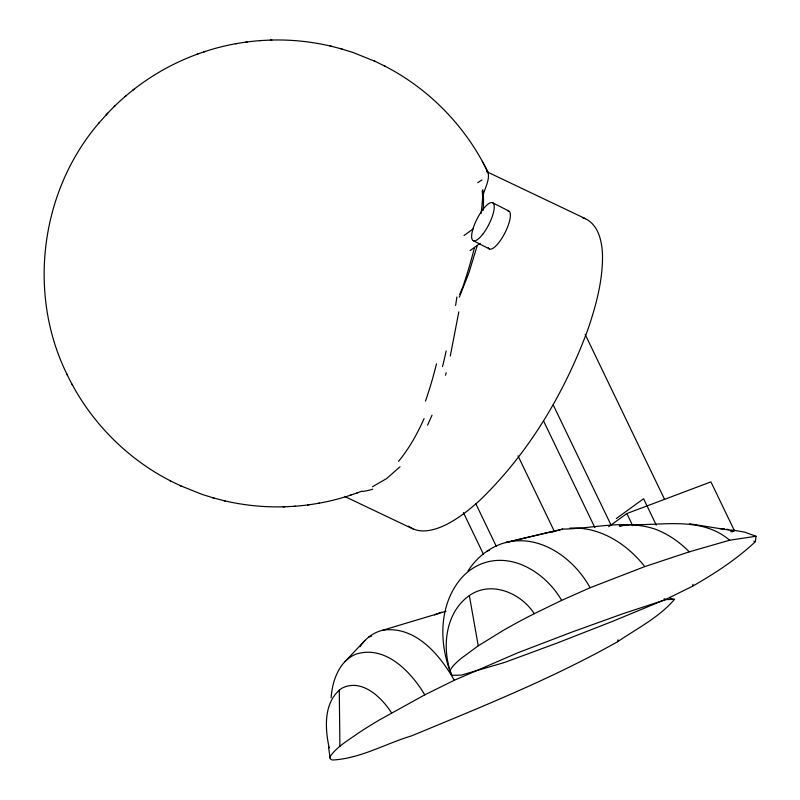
<?xml version="1.0" encoding="UTF-8"?>
<svg xmlns="http://www.w3.org/2000/svg" width="800" height="800" viewBox="0 0 800 800"><rect width="100%" height="100%" fill="white"/><g stroke="black" fill="none" stroke-linecap="round" stroke-linejoin="round"><path stroke-width="1.2" d="M483.26 210.21L483.54 199.43L482.8 189.6M482.2 190.89L482.72 196.86L481.76 207.94A201.58 65.39 -64.5 0 1 481.04 213.67M674.51 599.34C659.41 617.17 636.96 628.56 617.6 641.71C551.83 678.82 481.44 706.88 411.8 735.78C385.53 743.64 360.61 758.49 332.77 760A107.55 13.67 -25.7 0 1 330.56 755.9C337.64 746.16 348.58 740.12 358.17 733.19A160.38 20.38 -25.7 0 1 379.29 720.01L424.78 694.84L454.28 680.28L517.84 652.78L572.26 631.95L623.09 613.66L665.9 599.59L674.51 599.34L669.88 598.1M331.11 697.67C331.96 686.23 335.05 674.65 341.88 665.28A122.59 61.05 66.3 0 1 356.09 654.11C385.52 644.84 411.1 671.87 424.78 694.84M755.98 536.27L729.66 540.22L689.28 551.84L644.76 566.61L590.11 587.74L561.64 600.37C546.24 573.53 512.96 551.68 481.66 563.78A122.59 78.83 68 0 0 462.58 576.78C438.59 603.17 438.4 643.81 451.72 675.28L461.41 675.11L504.48 662.48L556.83 643.16L612.38 621.43L666.84 598.9L692.53 586.25C714.78 573.46 736.68 559.28 755.41 541.64L755.98 536.27L744.59 532.12L732.95 530.12M458.81 311.89L450.29 356.02M617.6 641.71L617.99 639.82M692.53 586.25L693.02 584.33M446.19 372.72L445.51 375.23M477.11 246.04L468.95 272.73L459.36 297.18M482.72 196.86C484.19 188.97 489.93 180.84 488.12 172.67M459.69 294.42L462.95 286.53A201.58 65.39 -64.5 0 0 474.39 247.84M432 415.22L427.57 425.19M451.72 675.28L450 670.41L452.22 667.05A160.38 20.38 -25.7 0 1 461.05 658.48L478.25 645.81L503.86 630.05A107.55 13.67 -25.7 0 1 534.27 613.68L561.64 600.37M360.04 646.7C365.21 638.69 373.29 632.45 382.64 630.26L446 611.24M468.03 570.92C476.69 557.45 489.97 546.7 505.59 542.58L562.62 529.08C593.02 528.76 625.1 519.22 654.76 528.99C667.86 533.8 679.5 541.97 689.28 551.84M99.51 122.36C40.2 190.68 26.94 294.47 67.54 375.39M105.76 115.3C130.98 87.82 162.92 66.55 198.02 53.93M98.5 123.51L107.76 113.16M345.03 661.6L365.01 640.42M400.03 466.78L386.65 478.56L372.47 486.75M114.23 106.55L115.19 105.58M391.53 712.87C381.54 697.17 361.62 678.04 341.78 688.26C323.43 701.49 324.81 728.05 329.18 747.79M125.1 96.54L126.34 95.53M132.96 90.09L134 89.24M534.27 613.68C521.03 593.01 491.15 580.25 469.34 595.56C446.14 611.97 441.92 644.83 450 670.41M464.08 235.48L473.15 228.87M470.1 250.62L480.18 243.27M616.36 518.51L643.58 498.74L656.3 525.16M608.7 526.71L626.85 513.53L710.93 481.89L734.25 530.34L732.23 531.8M434.58 614.94L441.63 612.14M362.02 491.11L357.01 492.94M730.75 531.66L734.25 530.34M731.74 531.76L734.07 530.88L730.95 530.04M551.4 532.28L562.62 529.08M203.83 51.92C222.26 45.67 241.54 41.98 260.94 40.55M294.09 506.32C313.49 504.89 332.77 501.2 351.2 494.94M196.83 54.34L205.4 51.38M349.62 495.49L358.2 492.53M368.88 636.92L371.62 636.1M555.76 530.72L505.59 542.58C540.33 533.7 574.01 558.41 590.11 587.74M487.26 550.95L489.35 550.48M619.3 525.91L629.21 524.75M235.65 43.72L236.97 43.51M245.9 42.11L247.44 41.88M307.59 504.99L309.13 504.76M318.06 503.36L319.38 503.15M382.64 630.26C415.11 625.29 439.96 654.85 454.28 680.28M270.32 40.09C290.79 39.43 311.35 41.53 331.28 46.25M223.75 500.62C243.68 505.34 264.24 507.44 284.71 506.78M259.55 40.62L271.87 40M283.16 506.87L295.48 506.24M631.9 524.7C664.91 525.28 702.12 516.74 729.66 540.22M569.75 528.17C599.5 526.18 627.02 543.87 644.76 566.61M720.31 528.67L724.54 528.96M689.6 523.79L734.07 530.88M726.67 529.23L728.8 529.59M753.77 541.22L755.41 541.64M340.74 48.71L352.96 52.46L375.21 61.41M179.82 485.46L202.07 494.41L214.28 498.16M329.91 45.9L342.2 49.08M212.83 497.78L225.12 500.97M582.31 217.56C598.3 222.52 602.24 241.4 602.52 256.08C602.62 281.21 595.99 305.78 587.93 329.39C564.73 392.27 529.59 451.68 481.49 498.73A252.06 81.76 -64.5 0 1 446.24 524.61C434.9 530.17 419.54 534.79 408.59 526.08M486.58 171.62L585.35 218.65M344.6 496.4L413.07 529M384.06 65.73C429.37 88.77 466.5 127.2 488.35 173.07L482.31 161.37M66.88 374.09C88.64 419.87 125.8 458.13 170.97 481.14M373.92 60.79L385.4 66.38M169.63 480.49L181.11 486.08M664.17 598.73L665.9 599.59M492.54 202.7L508.7 210.97M473.33 240.73L489.48 249M72.06 384.21L72.72 385.5M585.17 334.42L664.67 499.57M626.85 513.53L632.67 525.64M553.21 404.91L611.08 525.12M543.53 420.93L594.9 527.66M518.01 455.85L554.23 531.14M475.71 503.53L496.25 546.23M463.4 512.58L483.4 554.16M469.34 595.56L478.25 645.81M328.53 746.62L330.06 758.09M339.28 690L339.91 746.26M619.89 526.08A160.57 91.25 69.4 0 1 631.88 524.63M507.69 210.79A21.31 6.53 -62.9 0 1 504.54 233.65A21.31 6.53 -62.9 0 1 488.28 247.69M456.94 296.93A149.72 2.14 -80.9 0 1 455.59 305.41M446.18 350.95A197.77 62.72 -83.3 0 1 442.5 366.64M436.49 363.86A210.25 80.93 -85.1 0 1 425.46 401.07M424.05 418.63A219.83 106.64 -89.6 0 1 398.51 461.37M477.71 182.7A213.11 19.67 -47.9 0 1 481.91 179.96M372.76 489.16A218.75 113.23 87.3 0 1 362.5 491.48M482.72 234.29A21.31 6.53 -62.9 0 0 492.84 202.87A21.31 6.53 -62.9 0 0 473.25 228A21.31 6.53 -62.9 0 0 482.72 234.29"/></g></svg>
